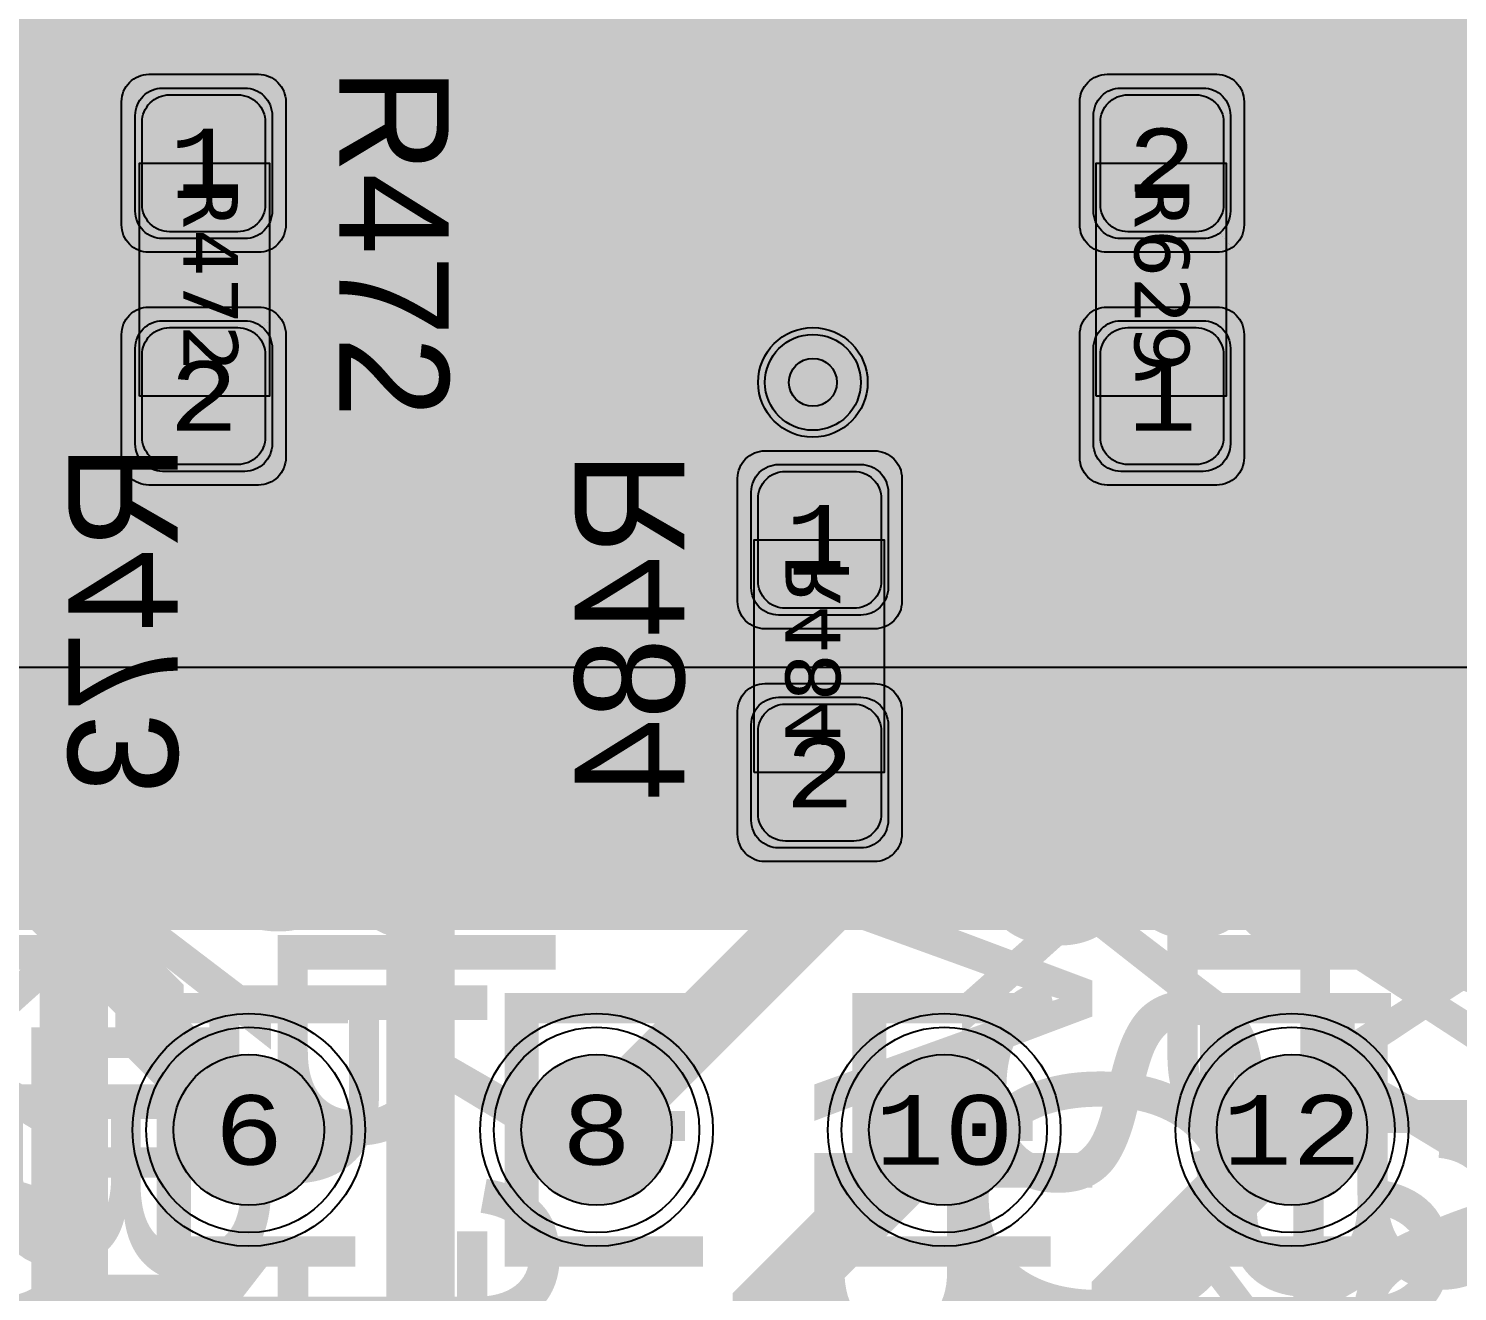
# Model space of a CAD drawing. Extents: x -28 to 199, y -61 to 255.
# Drawn here: x 51.97 to 62.41, y 188.36 to 197.58 of the extents above; entities that cross this region are included whole.
import ezdxf
from ezdxf.enums import TextEntityAlignment as Align

# ---------------------------------------------------------------- set-up
doc = ezdxf.new("R2010")
doc.units = 0
doc.header["$MEASUREMENT"] = 0
for name, color, linetype in [('ASSEMBLY_OUTLINES_BTM', 191, 'CONTINUOUS'), ('ASSEMBLY_OUTLINES_TOP', 102, 'CONTINUOUS'), ('ASSEMBLY_PART_NUMBERS_BTM', 191, 'CONTINUOUS'), ('ASSEMBLY_PART_NUMBERS_TOP', 102, 'CONTINUOUS'), ('ASSEMBLY_REF_DES_BTM', 191, 'CONTINUOUS'), ('ASSEMBLY_REF_DES_TOP', 102, 'CONTINUOUS'), ('DRILL_DRAWING', 21, 'CONTINUOUS'), ('GENERATED_SILKSCREEN_BTM', 255, 'CONTINUOUS'), ('GENERATED_SILKSCREEN_TOP', 140, 'CONTINUOUS'), ('PART_HOLES_LAYER_2', 30, 'CONTINUOUS'), ('PART_HOLES_LAYER_3', 30, 'CONTINUOUS'), ('PART_HOLES_LAYER_BOTTOM', 30, 'CONTINUOUS'), ('PART_HOLES_LAYER_TOP', 30, 'CONTINUOUS'), ('PART_PADS_LAYER_2', 230, 'CONTINUOUS'), ('PART_PADS_LAYER_3', 81, 'CONTINUOUS'), ('PART_PADS_LAYER_BOTTOM', 10, 'CONTINUOUS'), ('PART_PADS_LAYER_TOP', 150, 'CONTINUOUS'), ('PART_PADS_SMD_BTM', 10, 'CONTINUOUS'), ('PART_PADS_SMD_TOP', 150, 'CONTINUOUS'), ('PIN_NUMBERS_BTM', 8, 'CONTINUOUS'), ('PIN_NUMBERS_TOP', 8, 'CONTINUOUS'), ('PLACEMENT_OUTLINES_BTM', 222, 'CONTINUOUS'), ('PLACEMENT_OUTLINES_TOP', 130, 'CONTINUOUS'), ('PLANE_SHAPES_LAYER_2', 230, 'CONTINUOUS'), ('PLANE_SHAPES_LAYER_3', 81, 'CONTINUOUS'), ('SILKSCREEN_OUTLINES_BTM', 211, 'CONTINUOUS'), ('SILKSCREEN_OUTLINES_TOP', 150, 'CONTINUOUS'), ('SILKSCREEN_REF_DES_BTM', 211, 'CONTINUOUS'), ('SILKSCREEN_REF_DES_TOP', 150, 'CONTINUOUS'), ('SOLDERMASK_PADS_BTM', 12, 'CONTINUOUS'), ('SOLDERMASK_PADS_TOP', 180, 'CONTINUOUS'), ('SOLDERPASTE_PADS_BTM', 12, 'CONTINUOUS'), ('SOLDERPASTE_PADS_TOP', 180, 'CONTINUOUS'), ('TRACES_LAYER_3', 81, 'CONTINUOUS'), ('TRACES_LAYER_BOTTOM', 10, 'CONTINUOUS'), ('TRACES_LAYER_TOP', 150, 'CONTINUOUS'), ('VIA_HOLES_LAYER_2', 30, 'CONTINUOUS'), ('VIA_HOLES_LAYER_3', 30, 'CONTINUOUS'), ('VIA_HOLES_LAYER_BOTTOM', 30, 'CONTINUOUS'), ('VIA_HOLES_LAYER_TOP', 30, 'CONTINUOUS'), ('VIA_PADS_LAYER_2', 230, 'CONTINUOUS'), ('VIA_PADS_LAYER_3', 81, 'CONTINUOUS'), ('VIA_PADS_LAYER_BOTTOM', 10, 'CONTINUOUS'), ('VIA_PADS_LAYER_TOP', 150, 'CONTINUOUS')]:
    doc.layers.add(name, color=color, linetype=linetype)
doc.styles.add('COURIER_NEW', font='COUR.TTF')
doc.styles.add('VERDANA', font='verdana.TTF')
doc.styles.add('VERIBEST_GERBER_0', font='txt')

msp = doc.modelspace()

# ---------------------------------------------------------------- hatches: boundary and pattern name
at = {"layer": 'PART_HOLES_LAYER_2'}
h = msp.add_hatch(color=256, dxfattribs=at)
edge = h.paths.add_edge_path()
edge.add_arc((53.58, 189.54), 0.55, 0, 360)
h = msp.add_hatch(color=256, dxfattribs=at)
edge = h.paths.add_edge_path()
edge.add_arc((56.12, 189.54), 0.55, 0, 360)
h = msp.add_hatch(color=256, dxfattribs=at)
edge = h.paths.add_edge_path()
edge.add_arc((58.66, 189.54), 0.55, 0, 360)
h = msp.add_hatch(color=256, dxfattribs=at)
edge = h.paths.add_edge_path()
edge.add_arc((61.2, 189.54), 0.55, 0, 360)
at = {"layer": 'PART_HOLES_LAYER_3'}
h = msp.add_hatch(color=256, dxfattribs=at)
edge = h.paths.add_edge_path()
edge.add_arc((53.58, 189.54), 0.55, 0, 360)
h = msp.add_hatch(color=256, dxfattribs=at)
edge = h.paths.add_edge_path()
edge.add_arc((56.12, 189.54), 0.55, 0, 360)
h = msp.add_hatch(color=256, dxfattribs=at)
edge = h.paths.add_edge_path()
edge.add_arc((58.66, 189.54), 0.55, 0, 360)
h = msp.add_hatch(color=256, dxfattribs=at)
edge = h.paths.add_edge_path()
edge.add_arc((61.2, 189.54), 0.55, 0, 360)
at = {"layer": 'PART_HOLES_LAYER_BOTTOM'}
h = msp.add_hatch(color=256, dxfattribs=at)
edge = h.paths.add_edge_path()
edge.add_arc((53.58, 189.54), 0.55, 0, 360)
h = msp.add_hatch(color=256, dxfattribs=at)
edge = h.paths.add_edge_path()
edge.add_arc((56.12, 189.54), 0.55, 0, 360)
h = msp.add_hatch(color=256, dxfattribs=at)
edge = h.paths.add_edge_path()
edge.add_arc((58.66, 189.54), 0.55, 0, 360)
h = msp.add_hatch(color=256, dxfattribs=at)
edge = h.paths.add_edge_path()
edge.add_arc((61.2, 189.54), 0.55, 0, 360)
at = {"layer": 'PART_HOLES_LAYER_TOP'}
h = msp.add_hatch(color=256, dxfattribs=at)
edge = h.paths.add_edge_path()
edge.add_arc((53.58, 189.54), 0.55, 0, 360)
h = msp.add_hatch(color=256, dxfattribs=at)
edge = h.paths.add_edge_path()
edge.add_arc((56.12, 189.54), 0.55, 0, 360)
h = msp.add_hatch(color=256, dxfattribs=at)
edge = h.paths.add_edge_path()
edge.add_arc((58.66, 189.54), 0.55, 0, 360)
h = msp.add_hatch(color=256, dxfattribs=at)
edge = h.paths.add_edge_path()
edge.add_arc((61.2, 189.54), 0.55, 0, 360)
at = {"layer": 'PLANE_SHAPES_LAYER_2'}
h = msp.add_hatch(color=256, dxfattribs=at)
h.paths.add_polyline_path([(169.5, 129.25), (149.5, 129.25), (142.25, 122), (142.25, 90.5), (147.5, 90.5), (147.5, 80), (154, 80), (154, 69.25), (131.75, 69.25), (131.75, 73.25), (121.25, 73.25), (121.25, 81), (110.5, 81), (110.5, 125.75), (106.5, 125.75), (106.5, 128.75), (93.5, 128.75), (93.5, 120.25), (91.75, 120.25), (91.75, 121.5), (80, 121.5), (80, 118.25), (73.25, 118.25), (73.25, 124.5), (67.5, 124.5), (67.5, 128), (57.75, 128), (57.75, 120.25), (55.25, 120.25), (55.25, 121.5), (47.5, 121.5), (47.5, 119), (35, 119), (35, 134.75), (32.75, 134.75), (32.75, 159.75), (29.25, 159.75), (29.25, 175.25), (22.5, 175.25), (22.5, 195.25), (17.25, 195.25), (17.25, 198), (22.5, 198), (22.5, 216.5), (40.25, 216.5), (40.25, 235.5), (54.5, 235.5), (54.5, 254), (87.25, 254), (87.25, 236.25), (86.25, 236.25), (86.25, 228.75), (81, 228.75), (81, 218.75), (95.25, 218.75), (95.25, 194.5), (87, 194.5), (87, 172), (131.1, 172), (131.1, 208.75), (115.5, 208.75), (115.5, 213.75), (106.75, 213.75), (106.75, 218.75), (110.25, 222.25), (110.25, 226.25), (142.5, 226.25), (142.5, 221.5), (160.5, 221.5), (160.5, 240.75), (169.5, 240.75)])
h.paths.add_polyline_path([(35.5, 149.5), (41.75, 149.5), (41.75, 152), (39.25, 152), (39.25, 154), (37.75, 154), (37.75, 152), (35.5, 152)], flags=16)
h.paths.add_polyline_path([(37.5, 125.75), (37.5, 128.75), (42.75, 128.75), (42.75, 125.75)], flags=16)
h.paths.add_polyline_path([(52, 127.75), (52, 130.75), (54.25, 130.75), (54.25, 127.75)], flags=16)
h.paths.add_polyline_path([(50.75, 219.5), (50.75, 226.5), (71.75, 226.5), (71.75, 219.5)], flags=16)
h.paths.add_polyline_path([(66.5, 150.75), (66.5, 177.5), (72.25, 177.5), (72.25, 150.75)], flags=16)
h.paths.add_polyline_path([(47.25, 185.25), (73, 185.25), (73, 188.25), (70.25, 188.25), (70.25, 191), (47.25, 191)], flags=16)
h.paths.add_polyline_path([(84.5, 208), (84.5, 212.75), (85, 212.75), (85, 208)], flags=16)
h.paths.add_polyline_path([(61.5, 137.25), (87.75, 137.25), (87.75, 140.5), (84.75, 140.5), (84.75, 143), (61.5, 143)], flags=16)
h.paths.add_polyline_path([(88.75, 127), (88.75, 130), (91, 130), (91, 127)], flags=16)
h.paths.add_polyline_path([(85.5, 130.25), (85.5, 132.5), (91, 132.5), (91, 130.25)], flags=16)
h.paths.add_polyline_path([(108.75, 142.25), (135.75, 142.25), (135.75, 145.75), (132.25, 145.75), (132.25, 149), (108.75, 149)], flags=16)
h.paths.add_polyline_path([(114.25, 126.75), (140.75, 126.75), (140.75, 129.75), (137.25, 129.75), (137.25, 133), (114.25, 133)], flags=16)
h.paths.add_polyline_path([(155.25, 180.25), (166.25, 180.25), (166.25, 186.25), (152.25, 186.25), (152.25, 183), (155.25, 183)], flags=16)
at = {"layer": 'PLANE_SHAPES_LAYER_3'}
h = msp.add_hatch(color=256, dxfattribs=at)
h.paths.add_polyline_path([(169.5, 129.25), (149.5, 129.25), (142.25, 122), (142.25, 90.5), (147.5, 90.5), (147.5, 80), (154, 80), (154, 69.25), (131.75, 69.25), (131.75, 73.25), (121.25, 73.25), (121.25, 81), (110.5, 81), (110.5, 125.75), (106.5, 125.75), (106.5, 128.75), (93.5, 128.75), (93.5, 120.25), (91.75, 120.25), (91.75, 121.5), (80, 121.5), (80, 118.25), (73.25, 118.25), (73.25, 124.5), (67.5, 124.5), (67.5, 127.75), (58.25, 127.75), (58.25, 130.25), (88.75, 130.25), (88.75, 127), (91, 127), (91, 132.5), (55, 132.5), (55, 131.25), (52, 131.25), (52, 127.75), (55, 127.75), (55, 127.25), (57.75, 127.25), (57.75, 120.25), (55.25, 120.25), (55.25, 121.5), (47.5, 121.5), (47.5, 119), (35, 119), (35, 134.75), (32.75, 134.75), (32.75, 159.75), (29.25, 159.75), (29.25, 175.25), (22.5, 175.25), (22.5, 195.25), (17.25, 195.25), (17.25, 198), (22.5, 198), (22.5, 216.5), (40.25, 216.5), (40.25, 235.5), (54.5, 235.5), (54.5, 254), (87.25, 254), (87.25, 236.25), (86.25, 236.25), (86.25, 228.75), (81, 228.75), (81, 218.75), (95.25, 218.75), (95.25, 194.5), (87, 194.5), (87, 172), (131.1, 172), (131.1, 208.75), (115.5, 208.75), (115.5, 213.75), (106.75, 213.75), (106.75, 218.75), (110.25, 222.25), (110.25, 226.25), (142.5, 226.25), (142.5, 221.5), (160.5, 221.5), (160.5, 240.75), (169.5, 240.75)])
h.paths.add_polyline_path([(35.5, 149.5), (41.75, 149.5), (41.75, 152), (39.25, 152), (39.25, 154), (37.75, 154), (37.75, 152), (35.5, 152)], flags=16)
h.paths.add_polyline_path([(37.5, 125.75), (37.5, 128.75), (42.75, 128.75), (42.75, 125.75)], flags=16)
h.paths.add_polyline_path([(50.75, 219.5), (50.75, 226.5), (71.75, 226.5), (71.75, 219.5)], flags=16)
h.paths.add_polyline_path([(66.5, 150.75), (66.5, 177.5), (72.25, 177.5), (72.25, 150.75)], flags=16)
h.paths.add_polyline_path([(47.25, 185.25), (73, 185.25), (73, 188.25), (70.25, 188.25), (70.25, 191), (47.25, 191)], flags=16)
h.paths.add_polyline_path([(84.5, 208), (84.5, 212.75), (85, 212.75), (85, 208)], flags=16)
h.paths.add_polyline_path([(61.5, 137.25), (87.75, 137.25), (87.75, 140.5), (84.75, 140.5), (84.75, 143), (61.5, 143)], flags=16)
h.paths.add_polyline_path([(108.75, 142.25), (135.75, 142.25), (135.75, 145.75), (132.25, 145.75), (132.25, 149), (108.75, 149)], flags=16)
h.paths.add_polyline_path([(114.25, 126.75), (140.75, 126.75), (140.75, 129.75), (137.25, 129.75), (137.25, 133), (114.25, 133)], flags=16)
h.paths.add_polyline_path([(155.25, 180.25), (166.25, 180.25), (166.25, 186.25), (152.25, 186.25), (152.25, 183), (155.25, 183)], flags=16)
at = {"layer": 'VIA_HOLES_LAYER_2'}
h = msp.add_hatch(color=256, dxfattribs=at)
edge = h.paths.add_edge_path()
edge.add_arc((57.7, 195), 0.175, 0, 360)
at = {"layer": 'VIA_HOLES_LAYER_3'}
h = msp.add_hatch(color=256, dxfattribs=at)
edge = h.paths.add_edge_path()
edge.add_arc((57.7, 195), 0.175, 0, 360)
at = {"layer": 'VIA_HOLES_LAYER_BOTTOM'}
h = msp.add_hatch(color=256, dxfattribs=at)
edge = h.paths.add_edge_path()
edge.add_arc((57.7, 195), 0.175, 0, 360)
at = {"layer": 'VIA_HOLES_LAYER_TOP'}
h = msp.add_hatch(color=256, dxfattribs=at)
edge = h.paths.add_edge_path()
edge.add_arc((57.7, 195), 0.175, 0, 360)

# ---------------------------------------------------------------- linework, layer by layer
at = {"layer": 'ASSEMBLY_OUTLINES_BTM'}
msp.add_lwpolyline([(57.27, 192.15), (57.27, 193.85), (58.22, 193.85), (58.22, 192.15)], close=True, dxfattribs=at)
at = {"layer": 'ASSEMBLY_OUTLINES_TOP'}
for points in [[(52.78, 194.9), (52.78, 196.6), (53.73, 196.6), (53.73, 194.9)], [(59.77, 194.9), (59.77, 196.6), (60.72, 196.6), (60.72, 194.9)]]:
    msp.add_lwpolyline(points, close=True, dxfattribs=at)
at = {"layer": 'ASSEMBLY_OUTLINES_TOP', "const_width": 0.2}
msp.add_lwpolyline([(43.33, 183.62), (43.33, 192.92), (76.53, 192.92), (76.53, 183.62)], close=True, dxfattribs=at)
at = {"layer": 'GENERATED_SILKSCREEN_BTM', "const_width": 0.15}
for points in [[(52.5608, 193.8756), (52.5592, 193.8732), (52.5552, 193.8724), (52.5512, 193.87), (52.5472, 193.87), (52.3824, 193.87), (52.3784, 193.87), (52.376, 193.8724), (52.3736, 193.8724), (52.3728, 193.8732), (52.372, 193.874), (52.3696, 193.8756), (52.26, 194.0116), (52.2584, 194.0156), (52.2576, 194.018), (52.2568, 194.022), (52.2568, 194.4252), (52.2584, 194.4324), (52.2624, 194.4364), (52.2672, 194.4412), (52.2728, 194.4428), (53.0408, 194.4428), (53.0472, 194.4412), (53.0512, 194.4372), (53.0536, 194.4324), (53.0544, 194.4268), (53.0536, 194.4204), (53.0512, 194.4148), (53.0472, 194.4108), (53.0408, 194.4092), (52.6728, 194.4092), (52.6728, 194.0332), (53.0456, 193.902), (53.0512, 193.8988), (53.0544, 193.8932), (53.0552, 193.8868), (53.0536, 193.882), (53.0512, 193.8772), (53.0464, 193.8732), (53.0416, 193.8708), (53.0352, 193.8724), (52.6624, 194.0036), (52.5608, 193.8756)], [(52.2896, 194.4092), (52.2896, 194.026), (52.3904, 193.902), (52.5392, 193.902), (52.6408, 194.026), (52.6408, 194.4092), (52.2896, 194.4092)], [(56.2608, 193.8252), (56.2592, 193.8228), (56.2552, 193.822), (56.2512, 193.8196), (56.2472, 193.8196), (56.0824, 193.8196), (56.0784, 193.8196), (56.076, 193.822), (56.0736, 193.822), (56.0728, 193.8228), (56.072, 193.8236), (56.0696, 193.8252), (55.96, 193.9612), (55.9584, 193.9652), (55.9576, 193.9676), (55.9568, 193.9716), (55.9568, 194.3748), (55.9584, 194.382), (55.9624, 194.386), (55.9672, 194.3908), (55.9728, 194.3924), (56.7408, 194.3924), (56.7472, 194.3908), (56.7512, 194.3868), (56.7536, 194.382), (56.7544, 194.3764), (56.7536, 194.37), (56.7512, 194.3644), (56.7472, 194.3604), (56.7408, 194.3588), (56.3728, 194.3588), (56.3728, 193.9828), (56.7456, 193.8516), (56.7512, 193.8484), (56.7544, 193.8428), (56.7552, 193.8364), (56.7536, 193.8316), (56.7512, 193.8268), (56.7464, 193.8228), (56.7416, 193.8204), (56.7352, 193.822), (56.3624, 193.9532), (56.2608, 193.8252)], [(55.9896, 194.3588), (55.9896, 193.9756), (56.0904, 193.8516), (56.2392, 193.8516), (56.3408, 193.9756), (56.3408, 194.3588), (55.9896, 194.3588)], [(53.0408, 193.2004), (53.0472, 193.1996), (53.0512, 193.1956), (53.0536, 193.19), (53.0544, 193.1844), (53.0536, 193.1788), (53.0512, 193.174), (53.0472, 193.17), (53.0408, 193.1684), (52.7984, 193.1684), (52.7984, 193.1308), (52.7968, 193.1252), (52.7936, 193.1204), (52.788, 193.118), (52.7824, 193.1172), (52.776, 193.118), (52.7704, 193.1204), (52.7664, 193.1252), (52.7656, 193.1308), (52.7656, 193.1684), (52.2952, 193.1684), (52.2912, 193.1692), (52.288, 193.1708), (52.2848, 193.1748), (52.2824, 193.1788), (52.2808, 193.1836), (52.28, 193.1884), (52.2808, 193.1924), (52.284, 193.1964), (52.7696, 193.682), (52.7744, 193.6852), (52.7792, 193.6868), (52.784, 193.686), (52.7896, 193.6828), (52.7936, 193.6812), (52.796, 193.678), (52.7976, 193.6748), (52.7984, 193.6708), (52.7984, 193.2004), (53.0408, 193.2004)], [(52.7656, 193.6308), (52.336, 193.2004), (52.7656, 193.2004), (52.7656, 193.6308)], [(56.4656, 193.5804), (56.036, 193.15), (56.4656, 193.15), (56.4656, 193.5804)], [(56.7408, 193.15), (56.7472, 193.1492), (56.7512, 193.1452), (56.7536, 193.1396), (56.7544, 193.134), (56.7536, 193.1284), (56.7512, 193.1236), (56.7472, 193.1196), (56.7408, 193.118), (56.4984, 193.118), (56.4984, 193.0804), (56.4968, 193.0748), (56.4936, 193.07), (56.488, 193.0676), (56.4824, 193.0668), (56.476, 193.0676), (56.4704, 193.07), (56.4664, 193.0748), (56.4656, 193.0804), (56.4656, 193.118), (55.9952, 193.118), (55.9912, 193.1188), (55.988, 193.1204), (55.9848, 193.1244), (55.9824, 193.1284), (55.9808, 193.1332), (55.98, 193.138), (55.9808, 193.142), (55.984, 193.146), (56.4696, 193.6316), (56.4744, 193.6348), (56.4792, 193.6364), (56.484, 193.6356), (56.4896, 193.6324), (56.4936, 193.6308), (56.496, 193.6276), (56.4976, 193.6244), (56.4984, 193.6204), (56.4984, 193.15), (56.7408, 193.15)], [(53.0328, 192.8196), (53.0384, 192.8212), (53.044, 192.8204), (53.0488, 192.8164), (53.052, 192.8124), (53.0536, 192.8068), (53.0544, 192.8012), (53.052, 192.7964), (53.048, 192.7924), (52.2808, 192.3612), (52.2768, 192.3596), (52.2736, 192.3596), (52.2704, 192.3596), (52.2672, 192.3612), (52.2624, 192.3636), (52.2592, 192.3668), (52.2576, 192.3708), (52.2568, 192.3748), (52.2568, 192.9148), (52.2584, 192.9204), (52.2624, 192.9244), (52.2672, 192.9276), (52.2736, 192.9284), (52.2792, 192.9276), (52.2848, 192.9244), (52.2888, 192.9204), (52.2896, 192.9148), (52.2896, 192.402), (53.0328, 192.8196)], [(56.252, 192.3428), (56.3288, 192.3684), (56.4056, 192.3428), (56.408, 192.3428), (56.4112, 192.342), (56.6584, 192.342), (56.6608, 192.342), (56.6632, 192.3428), (56.6664, 192.3436), (56.6696, 192.3468), (56.752, 192.4268), (56.7552, 192.43), (56.756, 192.4348), (56.7568, 192.438), (56.7568, 192.7316), (56.7568, 192.734), (56.756, 192.7364), (56.7552, 192.7396), (56.752, 192.7428), (56.6696, 192.8228), (56.6664, 192.826), (56.6632, 192.8276), (56.6584, 192.8276), (56.4112, 192.8276), (56.408, 192.8276), (56.4064, 192.8276), (56.4056, 192.8268), (56.3288, 192.8012), (56.252, 192.8268), (56.2512, 192.8276), (56.2464, 192.8276), (56.0544, 192.8276), (56.0512, 192.8276), (56.0472, 192.826), (56.0432, 192.8228), (55.9608, 192.7428), (55.9584, 192.7396), (55.9576, 192.7364), (55.9568, 192.734), (55.9568, 192.7316), (55.9568, 192.438), (55.9576, 192.4348), (55.9584, 192.43), (55.9608, 192.4268), (56.0432, 192.3468), (56.048, 192.3436), (56.0512, 192.3428), (56.0544, 192.342), (56.2464, 192.342), (56.2496, 192.342), (56.2512, 192.3428), (56.252, 192.3428)], [(56.0632, 192.7956), (56.2448, 192.7956), (56.3136, 192.774), (56.3136, 192.3972), (56.2448, 192.374), (56.0632, 192.374), (55.9896, 192.4444), (55.9896, 192.7236), (56.0632, 192.7956)], [(56.4144, 192.7956), (56.6512, 192.7956), (56.724, 192.7236), (56.724, 192.4444), (56.6512, 192.374), (56.4144, 192.374), (56.3456, 192.3972), (56.3456, 192.774), (56.4144, 192.7956)], [(53.0536, 192.0324), (52.944, 192.1676), (52.94, 192.1716), (52.9376, 192.1724), (52.9352, 192.1724), (52.9296, 192.1716), (52.924, 192.1684), (52.92, 192.1644), (52.9168, 192.1596), (52.916, 192.154), (52.9176, 192.1484), (53.024, 192.018), (53.024, 191.7596), (52.9232, 191.6348), (52.7744, 191.6348), (52.6728, 191.758), (52.6728, 191.8908), (52.6712, 191.8972), (52.668, 191.9012), (52.6624, 191.9036), (52.6568, 191.9044), (52.6512, 191.9036), (52.6456, 191.9012), (52.6424, 191.8972), (52.6408, 191.8908), (52.6408, 191.758), (52.5392, 191.6348), (52.3904, 191.6348), (52.2896, 191.7596), (52.2896, 192.018), (52.396, 192.1484), (52.3976, 192.154), (52.3968, 192.1596), (52.3944, 192.1644), (52.3896, 192.1684), (52.3848, 192.1716), (52.3792, 192.1724), (52.376, 192.1724), (52.3736, 192.1716), (52.3696, 192.1676), (52.26, 192.0324), (52.2592, 192.03), (52.2584, 192.0276), (52.2576, 192.0268), (52.2568, 192.0236), (52.2568, 191.754), (52.2576, 191.75), (52.2584, 191.7484), (52.2592, 191.746), (52.26, 191.7436), (52.3696, 191.6084), (52.3736, 191.606), (52.3768, 191.6052), (52.3792, 191.6036), (52.3824, 191.6028), (52.5472, 191.6028), (52.5496, 191.6036), (52.5552, 191.6052), (52.5592, 191.606), (52.5608, 191.6084), (52.6568, 191.726), (52.7528, 191.6084), (52.7544, 191.6076), (52.756, 191.606), (52.7568, 191.6052), (52.7584, 191.6052), (52.764, 191.6036), (52.7664, 191.6028), (52.9312, 191.6028), (52.9352, 191.6036), (52.9384, 191.6052), (52.9416, 191.606), (52.944, 191.6084), (53.0536, 191.7436), (53.0552, 191.7468), (53.056, 191.7476), (53.056, 191.75), (53.0568, 191.7508), (53.0568, 191.7516), (53.0568, 191.754), (53.0568, 192.0236), (53.056, 192.0268), (53.0552, 192.03), (53.0536, 192.0324)], [(56.7408, 191.6452), (56.7472, 191.6444), (56.7512, 191.6404), (56.7536, 191.6348), (56.7544, 191.6292), (56.7536, 191.6236), (56.7512, 191.6188), (56.7472, 191.6148), (56.7408, 191.6132), (56.4984, 191.6132), (56.4984, 191.5756), (56.4968, 191.57), (56.4936, 191.5652), (56.488, 191.5628), (56.4824, 191.562), (56.476, 191.5628), (56.4704, 191.5652), (56.4664, 191.57), (56.4656, 191.5756), (56.4656, 191.6132), (55.9952, 191.6132), (55.9912, 191.614), (55.988, 191.6156), (55.9848, 191.6196), (55.9824, 191.6236), (55.9808, 191.6284), (55.98, 191.6332), (55.9808, 191.6372), (55.984, 191.6412), (56.4696, 192.1268), (56.4744, 192.13), (56.4792, 192.1316), (56.484, 192.1308), (56.4896, 192.1276), (56.4936, 192.126), (56.496, 192.1228), (56.4976, 192.1196), (56.4984, 192.1156), (56.4984, 191.6452), (56.7408, 191.6452)], [(56.4656, 192.0756), (56.036, 191.6452), (56.4656, 191.6452), (56.4656, 192.0756)]]:
    msp.add_lwpolyline(points, dxfattribs=at)
for points in [[(57.270005, 192.707911, 1.22306e-05), (57.269995, 192.707902), (57.269995, 193.292098, 1.22306e-05), (57.270005, 193.292089), (57.270005, 192.707911)], [(58.220005, 192.716156, 1.1642e-05), (58.219995, 192.716164), (58.219995, 193.283836, 1.1642e-05), (58.220005, 193.283844), (58.220005, 192.716156)]]:
    msp.add_lwpolyline(points, format="xyb", dxfattribs=at)
at = {"layer": 'GENERATED_SILKSCREEN_TOP', "const_width": 0.15}
for points in [[(54.7392, 196.6256), (54.7408, 196.6232), (54.7448, 196.6224), (54.7488, 196.62), (54.7528, 196.62), (54.9176, 196.62), (54.9216, 196.62), (54.924, 196.6224), (54.9264, 196.6224), (54.9272, 196.6232), (54.928, 196.624), (54.9304, 196.6256), (55.04, 196.7616), (55.0416, 196.7656), (55.0424, 196.768), (55.0432, 196.772), (55.0432, 197.1752), (55.0416, 197.1824), (55.0376, 197.1864), (55.0336, 197.1912), (55.0272, 197.1928), (54.2592, 197.1928), (54.2528, 197.1912), (54.2488, 197.1872), (54.2464, 197.1824), (54.2456, 197.1768), (54.2464, 197.1704), (54.2488, 197.1648), (54.2528, 197.1608), (54.2592, 197.1592), (54.6272, 197.1592), (54.6272, 196.7832), (54.2544, 196.652), (54.2488, 196.6488), (54.2456, 196.6432), (54.2448, 196.6368), (54.2464, 196.632), (54.2496, 196.6272), (54.2536, 196.6232), (54.2584, 196.6208), (54.2648, 196.6224), (54.6376, 196.7536), (54.7392, 196.6256)], [(55.0104, 197.1592), (55.0104, 196.776), (54.9096, 196.652), (54.7608, 196.652), (54.6592, 196.776), (54.6592, 197.1592), (55.0104, 197.1592)], [(54.2592, 195.9504), (54.2536, 195.9496), (54.2488, 195.9456), (54.2464, 195.94), (54.2456, 195.9344), (54.2464, 195.9288), (54.2488, 195.924), (54.2536, 195.92), (54.2592, 195.9184), (54.5016, 195.9184), (54.5016, 195.8808), (54.5032, 195.8752), (54.5064, 195.8704), (54.512, 195.868), (54.5176, 195.8672), (54.524, 195.868), (54.5296, 195.8704), (54.5336, 195.8752), (54.5352, 195.8808), (54.5352, 195.9184), (55.0048, 195.9184), (55.0088, 195.9192), (55.012, 195.9208), (55.0152, 195.9248), (55.0176, 195.9288), (55.0192, 195.9336), (55.02, 195.9384), (55.0192, 195.9424), (55.016, 195.9464), (54.5304, 196.432), (54.5256, 196.4352), (54.5208, 196.4368), (54.516, 196.436), (54.5104, 196.4328), (54.5064, 196.4312), (54.504, 196.428), (54.5024, 196.4248), (54.5016, 196.4208), (54.5016, 195.9504), (54.2592, 195.9504)], [(54.5352, 196.3808), (54.964, 195.9504), (54.5352, 195.9504), (54.5352, 196.3808)], [(54.2672, 195.5696), (54.2616, 195.5712), (54.256, 195.5704), (54.2512, 195.5664), (54.248, 195.5624), (54.2464, 195.5568), (54.2456, 195.5512), (54.248, 195.5464), (54.252, 195.5424), (55.0192, 195.1112), (55.0232, 195.1096), (55.0264, 195.1096), (55.0296, 195.1096), (55.0328, 195.1112), (55.0376, 195.1136), (55.0408, 195.1168), (55.0424, 195.1208), (55.0432, 195.1248), (55.0432, 195.6648), (55.0416, 195.6704), (55.0376, 195.6744), (55.0328, 195.6776), (55.0264, 195.6784), (55.0208, 195.6776), (55.0152, 195.6744), (55.0112, 195.6704), (55.0104, 195.6648), (55.0104, 195.152), (54.2672, 195.5696)], [(55.04, 194.4928), (54.9304, 194.3584), (54.9264, 194.356), (54.9232, 194.3552), (54.9208, 194.3536), (54.9176, 194.3528), (54.808, 194.3528), (54.8056, 194.3536), (54.8, 194.3552), (54.796, 194.356), (54.7944, 194.3584), (54.3616, 194.8912), (54.276, 194.8912), (54.276, 194.3688), (54.2744, 194.3632), (54.2712, 194.3584), (54.2656, 194.356), (54.2592, 194.3552), (54.2536, 194.356), (54.248, 194.3584), (54.2448, 194.3632), (54.2432, 194.3688), (54.2432, 194.908), (54.2448, 194.9144), (54.2488, 194.9184), (54.2536, 194.9224), (54.2592, 194.924), (54.3688, 194.924), (54.3712, 194.9232), (54.3768, 194.9216), (54.3792, 194.92), (54.3808, 194.9184), (54.3824, 194.9168), (54.816, 194.3848), (54.9096, 194.3848), (55.0104, 194.5096), (55.0104, 194.768), (54.904, 194.8984), (54.9024, 194.904), (54.9032, 194.9088), (54.9056, 194.9144), (54.9104, 194.9176), (54.916, 194.9208), (54.9216, 194.9216), (54.9264, 194.9208), (54.9304, 194.9168), (55.04, 194.7824), (55.0408, 194.7792), (55.0416, 194.7768), (55.0424, 194.776), (55.0432, 194.7728), (55.0432, 194.5032), (55.0424, 194.5), (55.0424, 194.4992), (55.0416, 194.4984), (55.0408, 194.496), (55.04, 194.4928)]]:
    msp.add_lwpolyline(points, dxfattribs=at)
for points in [[(52.780005, 195.466164, 1.1642e-05), (52.779995, 195.466156), (52.779995, 196.033844, 1.1642e-05), (52.780005, 196.033836), (52.780005, 195.466164)], [(53.730005, 195.457902, 1.22306e-05), (53.729995, 195.457911), (53.729995, 196.042089, 1.22306e-05), (53.730005, 196.042098), (53.730005, 195.457902)], [(59.770005, 195.457911, 1.22306e-05), (59.769995, 195.457902), (59.769995, 196.042098, 1.22306e-05), (59.770005, 196.042089), (59.770005, 195.457911)], [(60.720005, 195.466156, 1.1642e-05), (60.719995, 195.466164), (60.719995, 196.033836, 1.1642e-05), (60.720005, 196.033844), (60.720005, 195.466156)]]:
    msp.add_lwpolyline(points, format="xyb", dxfattribs=at)
msp.add_lwpolyline([(43.33, 183.62), (43.33, 192.92), (76.53, 192.92), (76.53, 183.62)], close=True, dxfattribs=at)
at = {"layer": 'PART_HOLES_LAYER_2'}
for centre in [(53.58, 189.54), (56.12, 189.54), (58.66, 189.54), (61.2, 189.54)]:
    msp.add_circle(centre, 0.55, dxfattribs=at)
at = {"layer": 'PART_HOLES_LAYER_3'}
for centre in [(53.58, 189.54), (56.12, 189.54), (58.66, 189.54), (61.2, 189.54)]:
    msp.add_circle(centre, 0.55, dxfattribs=at)
at = {"layer": 'PART_HOLES_LAYER_BOTTOM'}
for centre in [(53.58, 189.54), (56.12, 189.54), (58.66, 189.54), (61.2, 189.54)]:
    msp.add_circle(centre, 0.55, dxfattribs=at)
at = {"layer": 'PART_HOLES_LAYER_TOP'}
for centre in [(53.58, 189.54), (56.12, 189.54), (58.66, 189.54), (61.2, 189.54)]:
    msp.add_circle(centre, 0.55, dxfattribs=at)
at = {"layer": 'PART_PADS_LAYER_2'}
for centre in [(53.58, 189.54), (56.12, 189.54), (58.66, 189.54), (61.2, 189.54)]:
    msp.add_circle(centre, 0.75, dxfattribs=at)
at = {"layer": 'PART_PADS_LAYER_3'}
for centre in [(53.58, 189.54), (56.12, 189.54), (58.66, 189.54), (61.2, 189.54)]:
    msp.add_circle(centre, 0.75, dxfattribs=at)
at = {"layer": 'PART_PADS_LAYER_BOTTOM'}
for centre in [(53.58, 189.54), (56.12, 189.54), (58.66, 189.54), (61.2, 189.54)]:
    msp.add_circle(centre, 0.75, dxfattribs=at)
at = {"layer": 'PART_PADS_LAYER_TOP'}
for centre in [(53.58, 189.54), (56.12, 189.54), (58.66, 189.54), (61.2, 189.54)]:
    msp.add_circle(centre, 0.75, dxfattribs=at)
at = {"layer": 'PART_PADS_SMD_BTM'}
for points in [[(58.05, 194.4, -0.4142135624), (58.25, 194.2), (58.25, 193.5, -0.4142135624), (58.05, 193.3), (57.45, 193.3, -0.4142135624), (57.25, 193.5), (57.25, 194.2, -0.4142135624), (57.45, 194.4)], [(58.05, 192.7, -0.4142135624), (58.25, 192.5), (58.25, 191.8, -0.4142135624), (58.05, 191.6), (57.45, 191.6, -0.4142135624), (57.25, 191.8), (57.25, 192.5, -0.4142135624), (57.45, 192.7)]]:
    msp.add_lwpolyline(points, format="xyb", close=True, dxfattribs=at)
at = {"layer": 'PART_PADS_SMD_TOP'}
for points in [[(53.55, 197.15, -0.4142135624), (53.75, 196.95), (53.75, 196.25, -0.4142135624), (53.55, 196.05), (52.95, 196.05, -0.4142135624), (52.75, 196.25), (52.75, 196.95, -0.4142135624), (52.95, 197.15)], [(59.95, 196.05, -0.4142135624), (59.75, 196.25), (59.75, 196.95, -0.4142135624), (59.95, 197.15), (60.55, 197.15, -0.4142135624), (60.75, 196.95), (60.75, 196.25, -0.4142135624), (60.55, 196.05)], [(53.55, 195.45, -0.4142135624), (53.75, 195.25), (53.75, 194.55, -0.4142135624), (53.55, 194.35), (52.95, 194.35, -0.4142135624), (52.75, 194.55), (52.75, 195.25, -0.4142135624), (52.95, 195.45)], [(59.95, 194.35, -0.4142135624), (59.75, 194.55), (59.75, 195.25, -0.4142135624), (59.95, 195.45), (60.55, 195.45, -0.4142135624), (60.75, 195.25), (60.75, 194.55, -0.4142135624), (60.55, 194.35)]]:
    msp.add_lwpolyline(points, format="xyb", close=True, dxfattribs=at)
at = {"layer": 'PLACEMENT_OUTLINES_BTM'}
msp.add_lwpolyline([(57.27, 192.15), (57.27, 193.85), (58.22, 193.85), (58.22, 192.15)], close=True, dxfattribs=at)
at = {"layer": 'PLACEMENT_OUTLINES_TOP'}
for points in [[(52.78, 194.9), (52.78, 196.6), (53.73, 196.6), (53.73, 194.9)], [(59.77, 194.9), (59.77, 196.6), (60.72, 196.6), (60.72, 194.9)], [(43.33, 183.62), (43.33, 192.92), (76.53, 192.92), (76.53, 183.62)]]:
    msp.add_lwpolyline(points, close=True, dxfattribs=at)
at = {"layer": 'SILKSCREEN_OUTLINES_BTM'}
msp.add_lwpolyline([(57.27, 192.15), (57.27, 193.85), (58.22, 193.85), (58.22, 192.15)], close=True, dxfattribs=at)
at = {"layer": 'SILKSCREEN_OUTLINES_TOP'}
for points in [[(52.78, 194.9), (52.78, 196.6), (53.73, 196.6), (53.73, 194.9)], [(59.77, 194.9), (59.77, 196.6), (60.72, 196.6), (60.72, 194.9)], [(43.33, 183.62), (43.33, 192.92), (76.53, 192.92), (76.53, 183.62)]]:
    msp.add_lwpolyline(points, close=True, dxfattribs=at)
at = {"layer": 'SOLDERMASK_PADS_BTM'}
for points in [[(58.15, 194.5, -0.4142135624), (58.35, 194.3), (58.35, 193.4, -0.4142135624), (58.15, 193.2), (57.35, 193.2, -0.4142135624), (57.15, 193.4), (57.15, 194.3, -0.4142135624), (57.35, 194.5)], [(58.15, 192.8, -0.4142135624), (58.35, 192.6), (58.35, 191.7, -0.4142135624), (58.15, 191.5), (57.35, 191.5, -0.4142135624), (57.15, 191.7), (57.15, 192.6, -0.4142135624), (57.35, 192.8)]]:
    msp.add_lwpolyline(points, format="xyb", close=True, dxfattribs=at)
for centre in [(53.58, 189.54), (56.12, 189.54), (58.66, 189.54), (61.2, 189.54)]:
    msp.add_circle(centre, 0.85, dxfattribs=at)
at = {"layer": 'SOLDERMASK_PADS_TOP'}
for points in [[(53.65, 197.25, -0.4142135624), (53.85, 197.05), (53.85, 196.15, -0.4142135624), (53.65, 195.95), (52.85, 195.95, -0.4142135624), (52.65, 196.15), (52.65, 197.05, -0.4142135624), (52.85, 197.25)], [(59.85, 195.95, -0.4142135624), (59.65, 196.15), (59.65, 197.05, -0.4142135624), (59.85, 197.25), (60.65, 197.25, -0.4142135624), (60.85, 197.05), (60.85, 196.15, -0.4142135624), (60.65, 195.95)], [(53.65, 195.55, -0.4142135624), (53.85, 195.35), (53.85, 194.45, -0.4142135624), (53.65, 194.25), (52.85, 194.25, -0.4142135624), (52.65, 194.45), (52.65, 195.35, -0.4142135624), (52.85, 195.55)], [(59.85, 194.25, -0.4142135624), (59.65, 194.45), (59.65, 195.35, -0.4142135624), (59.85, 195.55), (60.65, 195.55, -0.4142135624), (60.85, 195.35), (60.85, 194.45, -0.4142135624), (60.65, 194.25)]]:
    msp.add_lwpolyline(points, format="xyb", close=True, dxfattribs=at)
for centre in [(53.58, 189.54), (56.12, 189.54), (58.66, 189.54), (61.2, 189.54)]:
    msp.add_circle(centre, 0.85, dxfattribs=at)
at = {"layer": 'SOLDERPASTE_PADS_BTM'}
for points in [[(58, 194.35, -0.4142135624), (58.2, 194.15), (58.2, 193.55, -0.4142135624), (58, 193.35), (57.5, 193.35, -0.4142135624), (57.3, 193.55), (57.3, 194.15, -0.4142135624), (57.5, 194.35)], [(58, 192.65, -0.4142135624), (58.2, 192.45), (58.2, 191.85, -0.4142135624), (58, 191.65), (57.5, 191.65, -0.4142135624), (57.3, 191.85), (57.3, 192.45, -0.4142135624), (57.5, 192.65)]]:
    msp.add_lwpolyline(points, format="xyb", close=True, dxfattribs=at)
at = {"layer": 'SOLDERPASTE_PADS_TOP'}
for points in [[(53.5, 197.1, -0.4142135624), (53.7, 196.9), (53.7, 196.3, -0.4142135624), (53.5, 196.1), (53, 196.1, -0.4142135624), (52.8, 196.3), (52.8, 196.9, -0.4142135624), (53, 197.1)], [(60, 196.1, -0.4142135624), (59.8, 196.3), (59.8, 196.9, -0.4142135624), (60, 197.1), (60.5, 197.1, -0.4142135624), (60.7, 196.9), (60.7, 196.3, -0.4142135624), (60.5, 196.1)], [(53.5, 195.4, -0.4142135624), (53.7, 195.2), (53.7, 194.6, -0.4142135624), (53.5, 194.4), (53, 194.4, -0.4142135624), (52.8, 194.6), (52.8, 195.2, -0.4142135624), (53, 195.4)], [(60, 194.4, -0.4142135624), (59.8, 194.6), (59.8, 195.2, -0.4142135624), (60, 195.4), (60.5, 195.4, -0.4142135624), (60.7, 195.2), (60.7, 194.6, -0.4142135624), (60.5, 194.4)]]:
    msp.add_lwpolyline(points, format="xyb", close=True, dxfattribs=at)
at = {"layer": 'TRACES_LAYER_3', "const_width": 0.5}
for points in [[(67.3, 194.9), (67.3, 196.656164), (66.214744, 197.74142), (44.74142, 197.74142), (43.3, 196.3)], [(36.8, 196.8), (36.8, 196.030953), (37.507397, 195.323556), (44.073556, 195.323556), (44.707454, 195.957454), (46.342546, 195.957454), (46.933126, 195.366874), (56.656126, 195.366874), (57.023, 195), (57.7, 195)], [(79.9, 196.2), (75.219871, 196.2), (74.915871, 196.504), (74.084129, 196.504), (73.780129, 196.2), (72.032197, 196.2), (68.829827, 192.99763), (51.343236, 192.99763), (50.840866, 193.5), (50, 193.5)], [(47.8, 196.3), (63.48608, 196.3), (63.9451, 195.84098), (65.15902, 195.84098), (66, 195)], [(69, 195), (67.956671, 193.956671), (55.01538, 193.956671), (54.527787, 194.444264), (46.732736, 194.444264), (46.177, 195), (45.5, 195)]]:
    msp.add_lwpolyline(points, dxfattribs=at)
at = {"layer": 'TRACES_LAYER_BOTTOM', "const_width": 0.5}
for points in [[(64.8, 194.9), (63.362973, 196.337027), (59.037027, 196.337027), (57.7, 195)], [(57.7, 195), (57.7, 194.9), (57.75, 194.9), (57.75, 193.85)], [(56.12, 189.54), (57.75, 191.17), (57.75, 192.15)], [(53.58, 189.54), (52.853801, 190.266199), (52.853801, 190.496199), (51.25, 192.1)], [(58.66, 189.54), (57.364453, 188.244453), (57.364453, 184.791453), (57.25, 184.677), (57.25, 183.85)], [(61.2, 189.54), (59.986345, 188.326345), (59.986345, 185.413655), (60.862709, 184.537291), (60.862709, 184.487291), (61.5, 183.85)]]:
    msp.add_lwpolyline(points, dxfattribs=at)
at = {"layer": 'TRACES_LAYER_TOP', "const_width": 0.5}
for points in [[(51, 196.6), (51.637291, 197.237291), (51.637291, 197.287291), (52.03219, 197.68219), (56.30057, 197.68219), (62.46838, 203.85), (63.5, 203.85)], [(60.25, 196.6), (62.037974, 196.6), (62.830808, 195.807166), (72.471447, 195.807166), (72.825, 196.160719), (72.825, 196.75)], [(53.25, 196.6), (54.480707, 196.6), (54.834118, 196.246589)], [(60.25, 196.6), (59.473, 196.6), (59.120834, 196.247834), (54.835363, 196.247834), (54.834118, 196.246589)], [(43.25, 167.15), (44.15, 167.15), (44.258389, 167.041611), (45.726869, 167.041611), (47.239011, 168.553753), (47.239011, 177.878639), (54.834118, 185.473746), (54.834118, 196.246589)], [(53.58, 187), (52.301443, 188.278557), (52.301443, 193.901443), (52.612709, 194.212709), (52.612709, 194.262709), (53.25, 194.9)], [(63.74, 189.54), (63.74, 192.275718), (61.115718, 194.9), (60.25, 194.9)]]:
    msp.add_lwpolyline(points, dxfattribs=at)
at = {"layer": 'VIA_HOLES_LAYER_2'}
msp.add_circle((57.7, 195), 0.175, dxfattribs=at)
at = {"layer": 'VIA_HOLES_LAYER_3'}
msp.add_circle((57.7, 195), 0.175, dxfattribs=at)
at = {"layer": 'VIA_HOLES_LAYER_BOTTOM'}
msp.add_circle((57.7, 195), 0.175, dxfattribs=at)
at = {"layer": 'VIA_HOLES_LAYER_TOP'}
msp.add_circle((57.7, 195), 0.175, dxfattribs=at)
at = {"layer": 'VIA_PADS_LAYER_2'}
msp.add_circle((57.7, 195), 0.4, dxfattribs=at)
at = {"layer": 'VIA_PADS_LAYER_3'}
msp.add_circle((57.7, 195), 0.4, dxfattribs=at)
at = {"layer": 'VIA_PADS_LAYER_BOTTOM'}
msp.add_circle((57.7, 195), 0.35, dxfattribs=at)
at = {"layer": 'VIA_PADS_LAYER_TOP'}
msp.add_circle((57.7, 195), 0.35, dxfattribs=at)

# ---------------------------------------------------------------- texts
at = {"layer": 'ASSEMBLY_PART_NUMBERS_BTM', "style": 'VERIBEST_GERBER_0', "text_generation_flag": 2}
for s, p in [('MCR25JZHJ000', (52.54, 215.75)), ('MCR25JZHJ000', (59.54, 215.25)), ('MMZ1608S102A', (62.29, 210.25)), ('CC0805KKX7R7BB105', (61.21, 205)), ('LM2776DBVR', (57.71, 205)), ('CL10B104KB8SFNC', (51.71, 204.75)), ('CL21B106KOQNNNE', (58.79, 204.75)), ('PTVS3V3P1UP,115', (53.29, 202.75)), ('ERJ-3EKF2000V', (50.29, 193)), ('ERJ-3EKF2000V', (53.79, 193)), ('ERJ-3EKF2000V', (60.29, 193))]:
    msp.add_text(s, height=2.032, rotation=90, dxfattribs=at).set_placement(p, align=Align.TOP_LEFT)
msp.add_text('CL10B104KB8SFNC', height=2.032, dxfattribs=at).set_placement((60.25, 197.46), align=Align.TOP_LEFT)
at = {"layer": 'ASSEMBLY_PART_NUMBERS_TOP', "style": 'VERIBEST_GERBER_0'}
for s, p in [('ERJ-3GEY0R00V', (61.54, 215)), ('ERJ-3GEY0R00V', (64.04, 215)), ('MMZ1608S102A', (60.96, 203)), ('CL21B106KOQNNNE', (63.71, 198.75)), ('ERJ-3EKF2700V', (62.79, 195.75))]:
    msp.add_text(s, height=2.032, rotation=270, dxfattribs=at).set_placement(p, align=Align.TOP_LEFT)
for s, p in [('PTVS16VP1UP,115', (30.5, 198.71)), ('5010', (56, 197.21)), ('CL21B106KOQNNNE', (27, 190.29))]:
    msp.add_text(s, height=2.032, dxfattribs=at).set_placement(p, align=Align.TOP_LEFT)
at = {"layer": 'ASSEMBLY_REF_DES_BTM', "style": 'VERDANA', "text_generation_flag": 2}
msp.add_text('R484', height=0.4, rotation=90, dxfattribs=at).set_placement((57.5, 193.75), align=Align.TOP_LEFT)
at = {"layer": 'ASSEMBLY_REF_DES_TOP', "style": 'VERDANA'}
for s, p in [('R472', (53.5, 196.5)), ('R629', (60.45, 196.5))]:
    msp.add_text(s, height=0.4, rotation=270, dxfattribs=at).set_placement(p, align=Align.TOP_LEFT)
msp.add_text('X21', height=1.5, dxfattribs=at).set_placement((56, 192.5), align=Align.TOP_LEFT)
at = {"layer": 'DRILL_DRAWING', "style": 'VERIBEST_GERBER_0'}
for s, p in [('A', (57.7, 195)), ('E', (53.58, 189.54)), ('E', (56.12, 189.54)), ('E', (58.66, 189.54)), ('E', (61.2, 189.54))]:
    msp.add_text(s, height=2, dxfattribs=at).set_placement(p, align=Align.MIDDLE_CENTER)
at = {"layer": 'PIN_NUMBERS_BTM', "style": 'COURIER_NEW'}
for s, p in [('2', (60.25, 196.6)), ('1', (53.25, 196.6)), ('2', (53.25, 194.9)), ('1', (60.25, 194.9)), ('1', (57.75, 193.85)), ('2', (57.75, 192.15)), ('6', (53.58, 189.54)), ('8', (56.12, 189.54)), ('10', (58.66, 189.54)), ('12', (61.2, 189.54))]:
    msp.add_text(s, height=0.508, dxfattribs=at).set_placement(p, align=Align.MIDDLE_CENTER)
at = {"layer": 'PIN_NUMBERS_TOP', "style": 'COURIER_NEW'}
for s, p in [('2', (60.25, 196.6)), ('1', (53.25, 196.6)), ('2', (53.25, 194.9)), ('1', (60.25, 194.9)), ('1', (57.75, 193.85)), ('2', (57.75, 192.15)), ('6', (53.58, 189.54)), ('8', (56.12, 189.54)), ('10', (58.66, 189.54)), ('12', (61.2, 189.54))]:
    msp.add_text(s, height=0.508, dxfattribs=at).set_placement(p, align=Align.MIDDLE_CENTER)
at = {"layer": 'SILKSCREEN_REF_DES_BTM', "style": 'VERIBEST_GERBER_0', "text_generation_flag": 2}
for s, p in [('R473', (52.26, 194.55)), ('R484', (55.96, 194.5))]:
    msp.add_text(s, height=0.8, rotation=90, dxfattribs=at).set_placement(p, align=Align.TOP_LEFT)
at = {"layer": 'SILKSCREEN_REF_DES_TOP', "style": 'VERIBEST_GERBER_0'}
msp.add_text('R472', height=0.8, rotation=270, dxfattribs=at).set_placement((55.04, 197.3), align=Align.TOP_LEFT)

doc.saveas('drawing.dxf')
